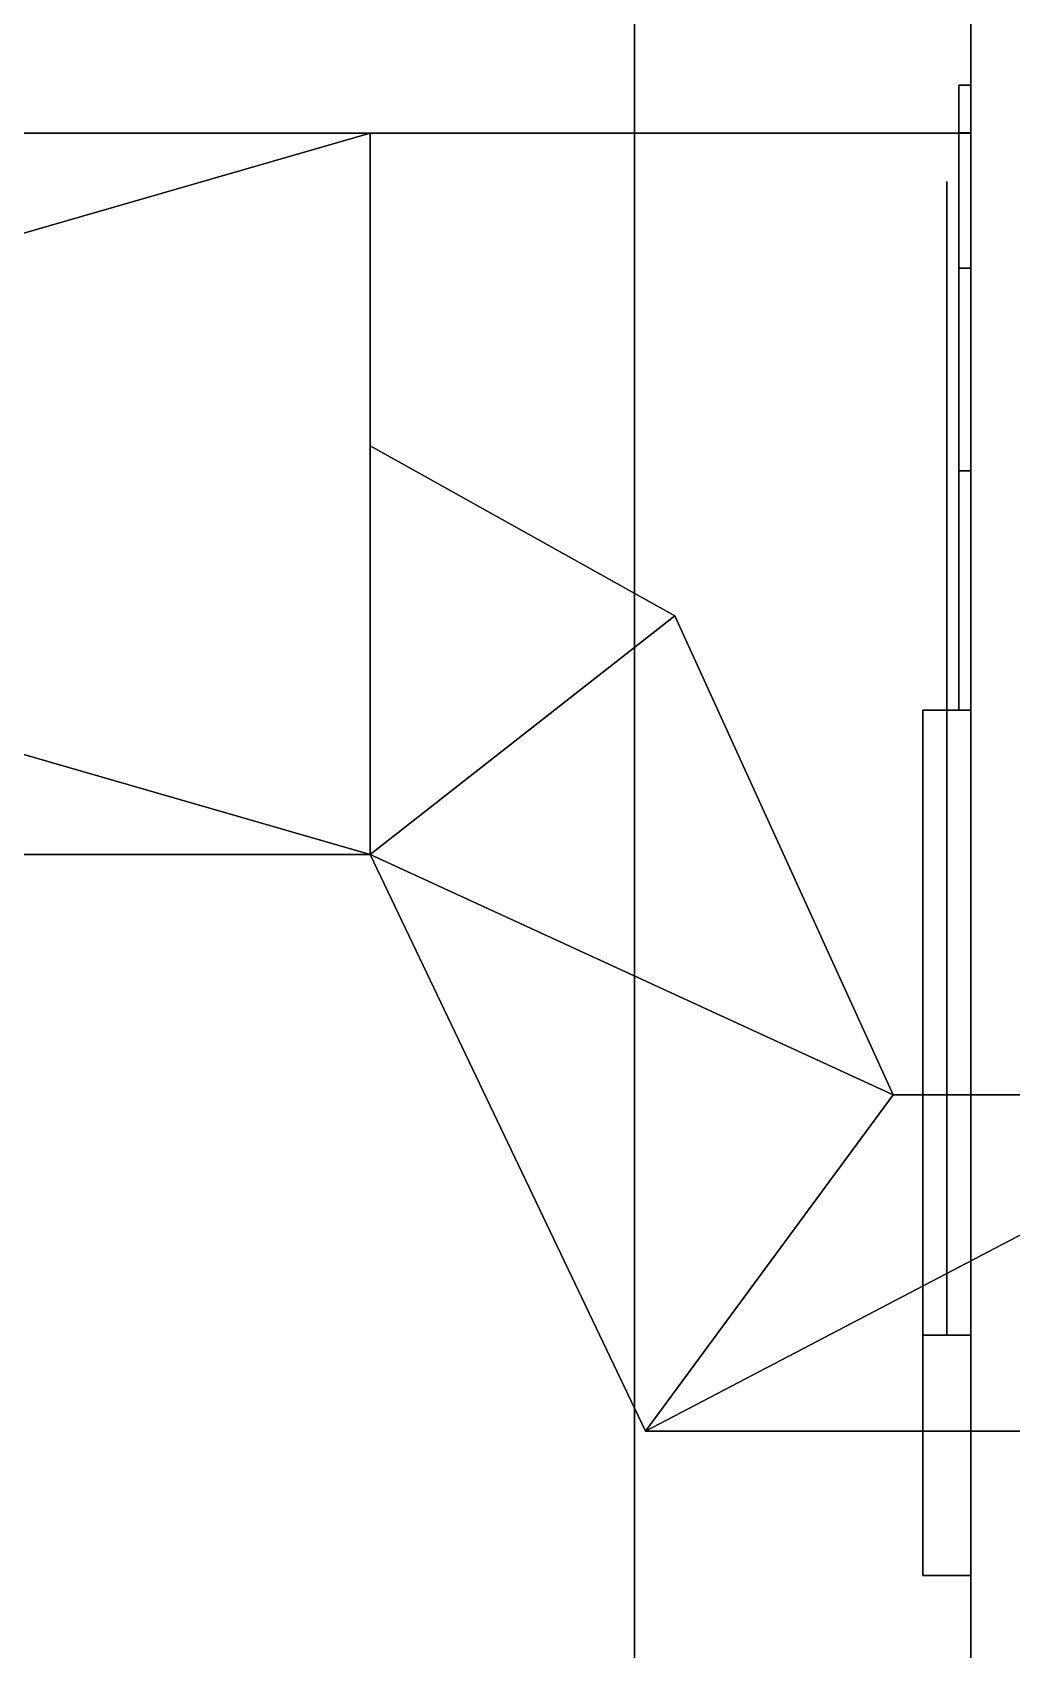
# Model space of a CAD drawing. Extents: x -100 to 4856, y -100 to 4830.
# Drawn here: x 550.47 to 570.85, y 2206.46 to 2240.1 of the extents above; entities that cross this region are included whole.
import ezdxf

# ---------------------------------------------------------------- set-up
doc = ezdxf.new("R2010")
doc.units = 0
for name, color, linetype in [('LAYER0', 7, 'CONTINUOUS'), ('LAYER144', 7, 'CONTINUOUS'), ('LAYER148', 7, 'CONTINUOUS'), ('LAYER163', 7, 'CONTINUOUS'), ('LAYER372', 28, 'CONTINUOUS'), ('LAYER373', 253, 'CONTINUOUS'), ('LAYER374', 28, 'CONTINUOUS'), ('LAYER375', 253, 'CONTINUOUS'), ('LAYER376', 28, 'CONTINUOUS'), ('LAYER377', 253, 'CONTINUOUS'), ('LAYER378', 28, 'CONTINUOUS'), ('LAYER379', 253, 'CONTINUOUS'), ('LAYER380', 28, 'CONTINUOUS'), ('LAYER381', 253, 'CONTINUOUS'), ('LAYER382', 9, 'CONTINUOUS'), ('LAYER640', 9, 'CONTINUOUS'), ('LAYER698', 9, 'CONTINUOUS')]:
    doc.layers.add(name, color=color, linetype=linetype)

msp = doc.modelspace()

# ---------------------------------------------------------------- linework, layer by layer
at = {"layer": 'LAYER0', "invisible_edges": 1}
for points in [[(4856, 4830, -5), (-100, -100, -5), (-100, 4830, -5), (4856, 4830, -5)], [(-100, -100, -5), (4856, 4830, -5), (4856, -100, -5), (-100, -100, -5)], [(4856, -100), (-100, 4830), (-100, -100), (4856, -100)], [(-100, 4830), (4856, -100), (4856, 4830), (-100, 4830)]]:
    msp.add_3dface(points, dxfattribs=at)
at = {"layer": 'LAYER144', "invisible_edges": 1}
for points in [[(20, 2238), (570, 2256), (570, 2238), (20, 2238)], [(570, 2256), (20, 2238), (20, 2256), (570, 2256)], [(20, 2256, 2540), (570, 2238, 2540), (570, 2256, 2540), (20, 2256, 2540)], [(570, 2238, 2540), (20, 2256, 2540), (20, 2238, 2540), (570, 2238, 2540)], [(570, 2238, 2540), (570, 2256), (570, 2256, 2540), (570, 2238, 2540)], [(570, 2256), (570, 2238, 2540), (570, 2238), (570, 2256)], [(570, 2238, 2540), (20, 2238), (570, 2238), (570, 2238, 2540)], [(20, 2238), (570, 2238, 2540), (20, 2238, 2540), (20, 2238)]]:
    msp.add_3dface(points, dxfattribs=at)
at = {"layer": 'LAYER148', "invisible_edges": 1}
for points in [[(20, 2238, 80), (570, 1458, 80), (20, 1458, 80), (20, 2238, 80)], [(570, 1458, 80), (20, 2238, 80), (570, 2238, 80), (570, 1458, 80)], [(20, 2238, 80), (570, 2238, 98), (570, 2238, 80), (20, 2238, 80)], [(570, 2238, 98), (20, 2238, 80), (20, 2238, 98), (570, 2238, 98)], [(570, 2238, 98), (20, 1458, 98), (570, 1458, 98), (570, 2238, 98)], [(20, 1458, 98), (570, 2238, 98), (20, 2238, 98), (20, 1458, 98)], [(570, 2238, 98), (570, 1458, 80), (570, 2238, 80), (570, 2238, 98)], [(570, 1458, 80), (570, 2238, 98), (570, 1458, 98), (570, 1458, 80)]]:
    msp.add_3dface(points, dxfattribs=at)
at = {"layer": 'LAYER163', "invisible_edges": 1}
for points in [[(20, 1458, 2539), (570, 2238, 2539), (20, 2238, 2539), (20, 1458, 2539)], [(570, 2238, 2539), (20, 1458, 2539), (570, 1458, 2539), (570, 2238, 2539)], [(20, 2238, 2521), (570, 2238, 2539), (570, 2238, 2521), (20, 2238, 2521)], [(570, 2238, 2539), (20, 2238, 2521), (20, 2238, 2539), (570, 2238, 2539)], [(570, 1458, 2521), (20, 2238, 2521), (570, 2238, 2521), (570, 1458, 2521)], [(20, 2238, 2521), (570, 1458, 2521), (20, 1458, 2521), (20, 2238, 2521)], [(570, 1458, 2521), (570, 2238, 2539), (570, 1458, 2539), (570, 1458, 2521)], [(570, 2238, 2539), (570, 1458, 2521), (570, 2238, 2521), (570, 2238, 2539)]]:
    msp.add_3dface(points, dxfattribs=at)
at = {"layer": 'LAYER372'}
for points, invisible_edges in [([(569.75, 2238.01, 178.0251), (569.75, 2239, 183), (569.75, 2237, 183), (569.75, 2237, 177.5)], 10), ([(569.75, 2239, 183), (569.75, 2238.01, 187.9749), (569.75, 2237, 188.5), (569.75, 2237, 183)], 10), ([(569.75, 2235.192, 173.8076), (569.75, 2238.01, 178.0251), (569.75, 2237, 177.5), (569.75, 2233.5, 177.5)], 10), ([(569.75, 2238.01, 187.9749), (569.75, 2235.192, 192.1924), (569.75, 2233.5, 188.5), (569.75, 2237, 188.5)], 10), ([(569.5, 2237, 188.5), (569.5, 2237, 177.5), (569.5, 2230, 177.5), (569.5, 2230.209, 188.3167)], 4), ([(569.75, 2230.975, 170.9896), (569.75, 2235.192, 173.8076), (569.75, 2233.5, 177.5), (569.75, 2230, 177.5)], 10), ([(569.75, 2235.192, 192.1924), (569.75, 2230.975, 195.0104), (569.75, 2230, 188.5), (569.75, 2233.5, 188.5)], 10), ([(569.75, 2226, 170), (569.75, 2230.975, 170.9896), (569.75, 2230, 177.5), (569.75, 2226, 174)], 2), ([(569.75, 2230.975, 195.0104), (569.75, 2226, 196), (569.75, 2226, 192), (569.75, 2230, 188.5)], 8), ([(569.5, 2230.209, 188.3167), (569.5, 2230, 177.5), (569.5, 2226, 174), (569.5, 2226, 192)], 5), ([(569, 2208, 162), (569, 2213, 174), (569, 2226, 174), (569, 2226, 162)], 1), ([(569, 2208, 204), (569, 2213, 192), (569, 2226, 192), (569, 2226, 204)], 1), ([(569.5, 2226, 192), (569.5, 2226, 174), (569.5, 2213, 174), (569.5, 2213, 192)], 1), ([(569, 2208, 204), (569, 2208, 162), (569, 2213, 174), (569, 2213, 192)], 10)]:
    msp.add_3dface(points, dxfattribs=dict(at, invisible_edges=invisible_edges))
for points in [[(569, 2208, 162), (569, 2226, 162), (569, 2226, 162), (569, 2208, 162)], [(569, 2208, 204), (569, 2226, 204), (569, 2226, 204), (569, 2208, 204)], [(569, 2213, 174), (570, 2213, 174), (570, 2226, 174), (569, 2226, 174)], [(569, 2226, 174), (570, 2226, 174), (570, 2226, 162), (569, 2226, 162)], [(569, 2226, 162), (570, 2226, 162), (570, 2208, 162), (569, 2208, 162)], [(569, 2213, 192), (570, 2213, 192), (570, 2226, 192), (569, 2226, 192)], [(569, 2226, 192), (570, 2226, 192), (570, 2226, 204), (569, 2226, 204)], [(569, 2226, 204), (570, 2226, 204), (570, 2208, 204), (569, 2208, 204)], [(570, 2226, 174), (570, 2226, 162), (570, 2226, 174)], [(570, 2226, 192), (570, 2226, 204), (570, 2226, 192)], [(570, 2208, 162), (570, 2226, 162), (570, 2226, 204), (570, 2208, 204)], [(569, 2213, 174), (570, 2213, 174), (570, 2213, 192), (569, 2213, 192)], [(570, 2213, 174), (570, 2213, 192), (570, 2213, 174)], [(569, 2208, 204), (570, 2208, 204), (569, 2208, 204)], [(570, 2208, 162), (570, 2208, 204), (569, 2208, 204), (569, 2208, 162)]]:
    msp.add_3dface(points, dxfattribs=at)
at = {"layer": 'LAYER373'}
for points in [[(557.5, 2238, 176.2174), (557.5, 2223, 176.2174), (505.5, 2238, 176.2174), (557.5, 2238, 176.2174)], [(505.5, 2238, 176.2174), (557.5, 2223, 176.2174), (505.5, 2223, 176.2174), (505.5, 2238, 176.2174)], [(505.5, 2238, 189.7826), (505.5, 2223, 189.7826), (557.5, 2238, 189.7826), (505.5, 2238, 189.7826)], [(557.5, 2238, 189.7826), (505.5, 2223, 189.7826), (557.5, 2223, 189.7826), (557.5, 2238, 189.7826)], [(557.5, 2223, 189.7826), (563.84, 2227.96, 189.7826), (557.5, 2231.5, 189.7826), (557.5, 2223, 189.7826)], [(563.84, 2227.96, 176.2174), (557.5, 2223, 176.2174), (557.5, 2231.5, 176.2174), (563.84, 2227.96, 176.2174)], [(563.84, 2227.96, 189.7826), (557.5, 2223, 189.7826), (568.38, 2218, 189.7826), (563.84, 2227.96, 189.7826)], [(557.5, 2223, 176.2174), (563.84, 2227.96, 176.2174), (568.38, 2218, 176.2174), (557.5, 2223, 176.2174)], [(557.5, 2223, 176.2174), (557.5, 2223, 189.7826), (505.5, 2223, 176.2174), (557.5, 2223, 176.2174)], [(505.5, 2223, 176.2174), (557.5, 2223, 189.7826), (505.5, 2223, 189.7826), (505.5, 2223, 176.2174)], [(568.38, 2218, 189.7826), (557.5, 2223, 189.7826), (563.23, 2211, 189.7826), (568.38, 2218, 189.7826)], [(563.23, 2211, 176.2174), (563.23, 2211, 189.7826), (557.5, 2223, 176.2174), (563.23, 2211, 176.2174)], [(557.5, 2223, 176.2174), (563.23, 2211, 189.7826), (557.5, 2223, 189.7826), (557.5, 2223, 176.2174)], [(557.5, 2223, 176.2174), (568.38, 2218, 176.2174), (563.23, 2211, 176.2174), (557.5, 2223, 176.2174)], [(563.23, 2211, 189.7826), (577.6, 2211, 189.7826), (576.6, 2218, 189.7826), (563.23, 2211, 189.7826)], [(563.23, 2211, 189.7826), (576.6, 2218, 189.7826), (568.38, 2218, 189.7826), (563.23, 2211, 189.7826)], [(577.6, 2211, 176.2174), (563.23, 2211, 176.2174), (576.6, 2218, 176.2174), (577.6, 2211, 176.2174)], [(576.6, 2218, 176.2174), (563.23, 2211, 176.2174), (568.38, 2218, 176.2174), (576.6, 2218, 176.2174)], [(563.23, 2211, 189.7826), (563.23, 2211, 176.2174), (577.6, 2211, 176.2174), (563.23, 2211, 189.7826)], [(563.23, 2211, 189.7826), (577.6, 2211, 176.2174), (577.6, 2211, 189.7826), (563.23, 2211, 189.7826)]]:
    msp.add_3dface(points, dxfattribs=at)
at = {"layer": 'LAYER374'}
for points, invisible_edges in [([(569.75, 2238.01, 741.5251), (569.75, 2239, 746.5), (569.75, 2237, 746.5), (569.75, 2237, 741)], 10), ([(569.75, 2239, 746.5), (569.75, 2238.01, 751.4749), (569.75, 2237, 752), (569.75, 2237, 746.5)], 10), ([(569.75, 2235.192, 737.3076), (569.75, 2238.01, 741.5251), (569.75, 2237, 741), (569.75, 2233.5, 741)], 10), ([(569.75, 2238.01, 751.4749), (569.75, 2235.192, 755.6924), (569.75, 2233.5, 752), (569.75, 2237, 752)], 10), ([(569.5, 2237, 752), (569.5, 2237, 741), (569.5, 2230, 741), (569.5, 2230.209, 751.8167)], 4), ([(569.75, 2230.975, 734.4896), (569.75, 2235.192, 737.3076), (569.75, 2233.5, 741), (569.75, 2230, 741)], 10), ([(569.75, 2235.192, 755.6924), (569.75, 2230.975, 758.5104), (569.75, 2230, 752), (569.75, 2233.5, 752)], 10), ([(569.75, 2226, 733.5), (569.75, 2230.975, 734.4896), (569.75, 2230, 741), (569.75, 2226, 737.5)], 2), ([(569.75, 2230.975, 758.5104), (569.75, 2226, 759.5), (569.75, 2226, 755.5), (569.75, 2230, 752)], 8), ([(569.5, 2230.209, 751.8167), (569.5, 2230, 741), (569.5, 2226, 737.5), (569.5, 2226, 755.5)], 5), ([(569, 2208, 725.5), (569, 2213, 737.5), (569, 2226, 737.5), (569, 2226, 725.5)], 1), ([(569, 2208, 767.5), (569, 2213, 755.5), (569, 2226, 755.5), (569, 2226, 767.5)], 1), ([(569.5, 2226, 755.5), (569.5, 2226, 737.5), (569.5, 2213, 737.5), (569.5, 2213, 755.5)], 1), ([(569, 2208, 767.5), (569, 2208, 725.5), (569, 2213, 737.5), (569, 2213, 755.5)], 10)]:
    msp.add_3dface(points, dxfattribs=dict(at, invisible_edges=invisible_edges))
for points in [[(569, 2208, 725.5), (569, 2226, 725.5), (569, 2226, 725.5), (569, 2208, 725.5)], [(569, 2208, 767.5), (569, 2226, 767.5), (569, 2226, 767.5), (569, 2208, 767.5)], [(569, 2213, 737.5), (570, 2213, 737.5), (570, 2226, 737.5), (569, 2226, 737.5)], [(569, 2226, 737.5), (570, 2226, 737.5), (570, 2226, 725.5), (569, 2226, 725.5)], [(569, 2226, 725.5), (570, 2226, 725.5), (570, 2208, 725.5), (569, 2208, 725.5)], [(569, 2213, 755.5), (570, 2213, 755.5), (570, 2226, 755.5), (569, 2226, 755.5)], [(569, 2226, 755.5), (570, 2226, 755.5), (570, 2226, 767.5), (569, 2226, 767.5)], [(569, 2226, 767.5), (570, 2226, 767.5), (570, 2208, 767.5), (569, 2208, 767.5)], [(570, 2226, 737.5), (570, 2226, 725.5), (570, 2226, 737.5)], [(570, 2226, 755.5), (570, 2226, 767.5), (570, 2226, 755.5)], [(570, 2208, 725.5), (570, 2226, 725.5), (570, 2226, 767.5), (570, 2208, 767.5)], [(569, 2213, 737.5), (570, 2213, 737.5), (570, 2213, 755.5), (569, 2213, 755.5)], [(570, 2213, 737.5), (570, 2213, 755.5), (570, 2213, 737.5)], [(569, 2208, 767.5), (570, 2208, 767.5), (569, 2208, 767.5)], [(570, 2208, 725.5), (570, 2208, 767.5), (569, 2208, 767.5), (569, 2208, 725.5)]]:
    msp.add_3dface(points, dxfattribs=at)
at = {"layer": 'LAYER375'}
for points in [[(557.5, 2238, 739.7174), (557.5, 2223, 739.7174), (505.5, 2238, 739.7174), (557.5, 2238, 739.7174)], [(505.5, 2238, 739.7174), (557.5, 2223, 739.7174), (505.5, 2223, 739.7174), (505.5, 2238, 739.7174)], [(505.5, 2238, 753.2826), (505.5, 2223, 753.2826), (557.5, 2238, 753.2826), (505.5, 2238, 753.2826)], [(557.5, 2238, 753.2826), (505.5, 2223, 753.2826), (557.5, 2223, 753.2826), (557.5, 2238, 753.2826)], [(557.5, 2223, 753.2826), (563.84, 2227.96, 753.2826), (557.5, 2231.5, 753.2826), (557.5, 2223, 753.2826)], [(563.84, 2227.96, 739.7174), (557.5, 2223, 739.7174), (557.5, 2231.5, 739.7174), (563.84, 2227.96, 739.7174)], [(563.84, 2227.96, 753.2826), (557.5, 2223, 753.2826), (568.38, 2218, 753.2826), (563.84, 2227.96, 753.2826)], [(557.5, 2223, 739.7174), (563.84, 2227.96, 739.7174), (568.38, 2218, 739.7174), (557.5, 2223, 739.7174)], [(557.5, 2223, 739.7174), (557.5, 2223, 753.2826), (505.5, 2223, 739.7174), (557.5, 2223, 739.7174)], [(505.5, 2223, 739.7174), (557.5, 2223, 753.2826), (505.5, 2223, 753.2826), (505.5, 2223, 739.7174)], [(568.38, 2218, 753.2826), (557.5, 2223, 753.2826), (563.23, 2211, 753.2826), (568.38, 2218, 753.2826)], [(563.23, 2211, 739.7174), (563.23, 2211, 753.2826), (557.5, 2223, 739.7174), (563.23, 2211, 739.7174)], [(557.5, 2223, 739.7174), (563.23, 2211, 753.2826), (557.5, 2223, 753.2826), (557.5, 2223, 739.7174)], [(557.5, 2223, 739.7174), (568.38, 2218, 739.7174), (563.23, 2211, 739.7174), (557.5, 2223, 739.7174)], [(563.23, 2211, 753.2826), (577.6, 2211, 753.2826), (576.6, 2218, 753.2826), (563.23, 2211, 753.2826)], [(563.23, 2211, 753.2826), (576.6, 2218, 753.2826), (568.38, 2218, 753.2826), (563.23, 2211, 753.2826)], [(577.6, 2211, 739.7174), (563.23, 2211, 739.7174), (576.6, 2218, 739.7174), (577.6, 2211, 739.7174)], [(576.6, 2218, 739.7174), (563.23, 2211, 739.7174), (568.38, 2218, 739.7174), (576.6, 2218, 739.7174)], [(563.23, 2211, 753.2826), (563.23, 2211, 739.7174), (577.6, 2211, 739.7174), (563.23, 2211, 753.2826)], [(563.23, 2211, 753.2826), (577.6, 2211, 739.7174), (577.6, 2211, 753.2826), (563.23, 2211, 753.2826)]]:
    msp.add_3dface(points, dxfattribs=at)
at = {"layer": 'LAYER376'}
for points, invisible_edges in [([(569.75, 2238.01, 1305.025), (569.75, 2239, 1310), (569.75, 2237, 1310), (569.75, 2237, 1304.5)], 10), ([(569.75, 2239, 1310), (569.75, 2238.01, 1314.975), (569.75, 2237, 1315.5), (569.75, 2237, 1310)], 10), ([(569.75, 2235.192, 1300.808), (569.75, 2238.01, 1305.025), (569.75, 2237, 1304.5), (569.75, 2233.5, 1304.5)], 10), ([(569.75, 2238.01, 1314.975), (569.75, 2235.192, 1319.192), (569.75, 2233.5, 1315.5), (569.75, 2237, 1315.5)], 10), ([(569.5, 2237, 1315.5), (569.5, 2237, 1304.5), (569.5, 2230, 1304.5), (569.5, 2230.209, 1315.317)], 4), ([(569.75, 2230.975, 1297.99), (569.75, 2235.192, 1300.808), (569.75, 2233.5, 1304.5), (569.75, 2230, 1304.5)], 10), ([(569.75, 2235.192, 1319.192), (569.75, 2230.975, 1322.01), (569.75, 2230, 1315.5), (569.75, 2233.5, 1315.5)], 10), ([(569.75, 2226, 1297), (569.75, 2230.975, 1297.99), (569.75, 2230, 1304.5), (569.75, 2226, 1301)], 2), ([(569.75, 2230.975, 1322.01), (569.75, 2226, 1323), (569.75, 2226, 1319), (569.75, 2230, 1315.5)], 8), ([(569.5, 2230.209, 1315.317), (569.5, 2230, 1304.5), (569.5, 2226, 1301), (569.5, 2226, 1319)], 5), ([(569, 2208, 1289), (569, 2213, 1301), (569, 2226, 1301), (569, 2226, 1289)], 1), ([(569, 2208, 1331), (569, 2213, 1319), (569, 2226, 1319), (569, 2226, 1331)], 1), ([(569.5, 2226, 1319), (569.5, 2226, 1301), (569.5, 2213, 1301), (569.5, 2213, 1319)], 1), ([(569, 2208, 1331), (569, 2208, 1289), (569, 2213, 1301), (569, 2213, 1319)], 10)]:
    msp.add_3dface(points, dxfattribs=dict(at, invisible_edges=invisible_edges))
for points in [[(569, 2208, 1289), (569, 2226, 1289), (569, 2226, 1289), (569, 2208, 1289)], [(569, 2208, 1331), (569, 2226, 1331), (569, 2226, 1331), (569, 2208, 1331)], [(569, 2213, 1301), (570, 2213, 1301), (570, 2226, 1301), (569, 2226, 1301)], [(569, 2226, 1301), (570, 2226, 1301), (570, 2226, 1289), (569, 2226, 1289)], [(569, 2226, 1289), (570, 2226, 1289), (570, 2208, 1289), (569, 2208, 1289)], [(569, 2213, 1319), (570, 2213, 1319), (570, 2226, 1319), (569, 2226, 1319)], [(569, 2226, 1319), (570, 2226, 1319), (570, 2226, 1331), (569, 2226, 1331)], [(569, 2226, 1331), (570, 2226, 1331), (570, 2208, 1331), (569, 2208, 1331)], [(570, 2226, 1301), (570, 2226, 1289), (570, 2226, 1301)], [(570, 2226, 1319), (570, 2226, 1331), (570, 2226, 1319)], [(570, 2208, 1289), (570, 2226, 1289), (570, 2226, 1331), (570, 2208, 1331)], [(569, 2213, 1301), (570, 2213, 1301), (570, 2213, 1319), (569, 2213, 1319)], [(570, 2213, 1301), (570, 2213, 1319), (570, 2213, 1301)], [(569, 2208, 1331), (570, 2208, 1331), (569, 2208, 1331)], [(570, 2208, 1289), (570, 2208, 1331), (569, 2208, 1331), (569, 2208, 1289)]]:
    msp.add_3dface(points, dxfattribs=at)
at = {"layer": 'LAYER377'}
for points in [[(557.5, 2238, 1303.217), (557.5, 2223, 1303.217), (505.5, 2238, 1303.217), (557.5, 2238, 1303.217)], [(505.5, 2238, 1303.217), (557.5, 2223, 1303.217), (505.5, 2223, 1303.217), (505.5, 2238, 1303.217)], [(505.5, 2238, 1316.783), (505.5, 2223, 1316.783), (557.5, 2238, 1316.783), (505.5, 2238, 1316.783)], [(557.5, 2238, 1316.783), (505.5, 2223, 1316.783), (557.5, 2223, 1316.783), (557.5, 2238, 1316.783)], [(557.5, 2223, 1316.783), (563.84, 2227.96, 1316.783), (557.5, 2231.5, 1316.783), (557.5, 2223, 1316.783)], [(563.84, 2227.96, 1303.217), (557.5, 2223, 1303.217), (557.5, 2231.5, 1303.217), (563.84, 2227.96, 1303.217)], [(563.84, 2227.96, 1316.783), (557.5, 2223, 1316.783), (568.38, 2218, 1316.783), (563.84, 2227.96, 1316.783)], [(557.5, 2223, 1303.217), (563.84, 2227.96, 1303.217), (568.38, 2218, 1303.217), (557.5, 2223, 1303.217)], [(557.5, 2223, 1303.217), (557.5, 2223, 1316.783), (505.5, 2223, 1303.217), (557.5, 2223, 1303.217)], [(505.5, 2223, 1303.217), (557.5, 2223, 1316.783), (505.5, 2223, 1316.783), (505.5, 2223, 1303.217)], [(568.38, 2218, 1316.783), (557.5, 2223, 1316.783), (563.23, 2211, 1316.783), (568.38, 2218, 1316.783)], [(563.23, 2211, 1303.217), (563.23, 2211, 1316.783), (557.5, 2223, 1303.217), (563.23, 2211, 1303.217)], [(557.5, 2223, 1303.217), (563.23, 2211, 1316.783), (557.5, 2223, 1316.783), (557.5, 2223, 1303.217)], [(557.5, 2223, 1303.217), (568.38, 2218, 1303.217), (563.23, 2211, 1303.217), (557.5, 2223, 1303.217)], [(563.23, 2211, 1316.783), (577.6, 2211, 1316.783), (576.6, 2218, 1316.783), (563.23, 2211, 1316.783)], [(563.23, 2211, 1316.783), (576.6, 2218, 1316.783), (568.38, 2218, 1316.783), (563.23, 2211, 1316.783)], [(577.6, 2211, 1303.217), (563.23, 2211, 1303.217), (576.6, 2218, 1303.217), (577.6, 2211, 1303.217)], [(576.6, 2218, 1303.217), (563.23, 2211, 1303.217), (568.38, 2218, 1303.217), (576.6, 2218, 1303.217)], [(563.23, 2211, 1316.783), (563.23, 2211, 1303.217), (577.6, 2211, 1303.217), (563.23, 2211, 1316.783)], [(563.23, 2211, 1316.783), (577.6, 2211, 1303.217), (577.6, 2211, 1316.783), (563.23, 2211, 1316.783)]]:
    msp.add_3dface(points, dxfattribs=at)
at = {"layer": 'LAYER378'}
for points, invisible_edges in [([(569.75, 2238.01, 1868.525), (569.75, 2239, 1873.5), (569.75, 2237, 1873.5), (569.75, 2237, 1868)], 10), ([(569.75, 2239, 1873.5), (569.75, 2238.01, 1878.475), (569.75, 2237, 1879), (569.75, 2237, 1873.5)], 10), ([(569.75, 2235.192, 1864.308), (569.75, 2238.01, 1868.525), (569.75, 2237, 1868), (569.75, 2233.5, 1868)], 10), ([(569.75, 2238.01, 1878.475), (569.75, 2235.192, 1882.692), (569.75, 2233.5, 1879), (569.75, 2237, 1879)], 10), ([(569.5, 2237, 1879), (569.5, 2237, 1868), (569.5, 2230, 1868), (569.5, 2230.209, 1878.817)], 4), ([(569.75, 2230.975, 1861.49), (569.75, 2235.192, 1864.308), (569.75, 2233.5, 1868), (569.75, 2230, 1868)], 10), ([(569.75, 2235.192, 1882.692), (569.75, 2230.975, 1885.51), (569.75, 2230, 1879), (569.75, 2233.5, 1879)], 10), ([(569.75, 2226, 1860.5), (569.75, 2230.975, 1861.49), (569.75, 2230, 1868), (569.75, 2226, 1864.5)], 2), ([(569.75, 2230.975, 1885.51), (569.75, 2226, 1886.5), (569.75, 2226, 1882.5), (569.75, 2230, 1879)], 8), ([(569.5, 2230.209, 1878.817), (569.5, 2230, 1868), (569.5, 2226, 1864.5), (569.5, 2226, 1882.5)], 5), ([(569, 2208, 1852.5), (569, 2213, 1864.5), (569, 2226, 1864.5), (569, 2226, 1852.5)], 1), ([(569, 2208, 1894.5), (569, 2213, 1882.5), (569, 2226, 1882.5), (569, 2226, 1894.5)], 1), ([(569.5, 2226, 1882.5), (569.5, 2226, 1864.5), (569.5, 2213, 1864.5), (569.5, 2213, 1882.5)], 1), ([(569, 2208, 1894.5), (569, 2208, 1852.5), (569, 2213, 1864.5), (569, 2213, 1882.5)], 10)]:
    msp.add_3dface(points, dxfattribs=dict(at, invisible_edges=invisible_edges))
for points in [[(569, 2208, 1852.5), (569, 2226, 1852.5), (569, 2226, 1852.5), (569, 2208, 1852.5)], [(569, 2208, 1894.5), (569, 2226, 1894.5), (569, 2226, 1894.5), (569, 2208, 1894.5)], [(569, 2213, 1864.5), (570, 2213, 1864.5), (570, 2226, 1864.5), (569, 2226, 1864.5)], [(569, 2226, 1864.5), (570, 2226, 1864.5), (570, 2226, 1852.5), (569, 2226, 1852.5)], [(569, 2226, 1852.5), (570, 2226, 1852.5), (570, 2208, 1852.5), (569, 2208, 1852.5)], [(569, 2213, 1882.5), (570, 2213, 1882.5), (570, 2226, 1882.5), (569, 2226, 1882.5)], [(569, 2226, 1882.5), (570, 2226, 1882.5), (570, 2226, 1894.5), (569, 2226, 1894.5)], [(569, 2226, 1894.5), (570, 2226, 1894.5), (570, 2208, 1894.5), (569, 2208, 1894.5)], [(570, 2226, 1864.5), (570, 2226, 1852.5), (570, 2226, 1864.5)], [(570, 2226, 1882.5), (570, 2226, 1894.5), (570, 2226, 1882.5)], [(570, 2208, 1852.5), (570, 2226, 1852.5), (570, 2226, 1894.5), (570, 2208, 1894.5)], [(569, 2213, 1864.5), (570, 2213, 1864.5), (570, 2213, 1882.5), (569, 2213, 1882.5)], [(570, 2213, 1864.5), (570, 2213, 1882.5), (570, 2213, 1864.5)], [(569, 2208, 1894.5), (570, 2208, 1894.5), (569, 2208, 1894.5)], [(570, 2208, 1852.5), (570, 2208, 1894.5), (569, 2208, 1894.5), (569, 2208, 1852.5)]]:
    msp.add_3dface(points, dxfattribs=at)
at = {"layer": 'LAYER379'}
for points in [[(557.5, 2238, 1866.717), (557.5, 2223, 1866.717), (505.5, 2238, 1866.717), (557.5, 2238, 1866.717)], [(505.5, 2238, 1866.717), (557.5, 2223, 1866.717), (505.5, 2223, 1866.717), (505.5, 2238, 1866.717)], [(505.5, 2238, 1880.283), (505.5, 2223, 1880.283), (557.5, 2238, 1880.283), (505.5, 2238, 1880.283)], [(557.5, 2238, 1880.283), (505.5, 2223, 1880.283), (557.5, 2223, 1880.283), (557.5, 2238, 1880.283)], [(557.5, 2223, 1880.283), (563.84, 2227.96, 1880.283), (557.5, 2231.5, 1880.283), (557.5, 2223, 1880.283)], [(563.84, 2227.96, 1866.717), (557.5, 2223, 1866.717), (557.5, 2231.5, 1866.717), (563.84, 2227.96, 1866.717)], [(563.84, 2227.96, 1880.283), (557.5, 2223, 1880.283), (568.38, 2218, 1880.283), (563.84, 2227.96, 1880.283)], [(557.5, 2223, 1866.717), (563.84, 2227.96, 1866.717), (568.38, 2218, 1866.717), (557.5, 2223, 1866.717)], [(557.5, 2223, 1866.717), (557.5, 2223, 1880.283), (505.5, 2223, 1866.717), (557.5, 2223, 1866.717)], [(505.5, 2223, 1866.717), (557.5, 2223, 1880.283), (505.5, 2223, 1880.283), (505.5, 2223, 1866.717)], [(568.38, 2218, 1880.283), (557.5, 2223, 1880.283), (563.23, 2211, 1880.283), (568.38, 2218, 1880.283)], [(563.23, 2211, 1866.717), (563.23, 2211, 1880.283), (557.5, 2223, 1866.717), (563.23, 2211, 1866.717)], [(557.5, 2223, 1866.717), (563.23, 2211, 1880.283), (557.5, 2223, 1880.283), (557.5, 2223, 1866.717)], [(557.5, 2223, 1866.717), (568.38, 2218, 1866.717), (563.23, 2211, 1866.717), (557.5, 2223, 1866.717)], [(563.23, 2211, 1880.283), (577.6, 2211, 1880.283), (576.6, 2218, 1880.283), (563.23, 2211, 1880.283)], [(563.23, 2211, 1880.283), (576.6, 2218, 1880.283), (568.38, 2218, 1880.283), (563.23, 2211, 1880.283)], [(577.6, 2211, 1866.717), (563.23, 2211, 1866.717), (576.6, 2218, 1866.717), (577.6, 2211, 1866.717)], [(576.6, 2218, 1866.717), (563.23, 2211, 1866.717), (568.38, 2218, 1866.717), (576.6, 2218, 1866.717)], [(563.23, 2211, 1880.283), (563.23, 2211, 1866.717), (577.6, 2211, 1866.717), (563.23, 2211, 1880.283)], [(563.23, 2211, 1880.283), (577.6, 2211, 1866.717), (577.6, 2211, 1880.283), (563.23, 2211, 1880.283)]]:
    msp.add_3dface(points, dxfattribs=at)
at = {"layer": 'LAYER380'}
for points, invisible_edges in [([(569.75, 2238.01, 2432.025), (569.75, 2239, 2437), (569.75, 2237, 2437), (569.75, 2237, 2431.5)], 10), ([(569.75, 2239, 2437), (569.75, 2238.01, 2441.975), (569.75, 2237, 2442.5), (569.75, 2237, 2437)], 10), ([(569.75, 2235.192, 2427.808), (569.75, 2238.01, 2432.025), (569.75, 2237, 2431.5), (569.75, 2233.5, 2431.5)], 10), ([(569.75, 2238.01, 2441.975), (569.75, 2235.192, 2446.192), (569.75, 2233.5, 2442.5), (569.75, 2237, 2442.5)], 10), ([(569.5, 2237, 2442.5), (569.5, 2237, 2431.5), (569.5, 2230, 2431.5), (569.5, 2230.209, 2442.317)], 4), ([(569.75, 2230.975, 2424.99), (569.75, 2235.192, 2427.808), (569.75, 2233.5, 2431.5), (569.75, 2230, 2431.5)], 10), ([(569.75, 2235.192, 2446.192), (569.75, 2230.975, 2449.01), (569.75, 2230, 2442.5), (569.75, 2233.5, 2442.5)], 10), ([(569.75, 2226, 2424), (569.75, 2230.975, 2424.99), (569.75, 2230, 2431.5), (569.75, 2226, 2428)], 2), ([(569.75, 2230.975, 2449.01), (569.75, 2226, 2450), (569.75, 2226, 2446), (569.75, 2230, 2442.5)], 8), ([(569.5, 2230.209, 2442.317), (569.5, 2230, 2431.5), (569.5, 2226, 2428), (569.5, 2226, 2446)], 5), ([(569, 2208, 2416), (569, 2213, 2428), (569, 2226, 2428), (569, 2226, 2416)], 1), ([(569, 2208, 2458), (569, 2213, 2446), (569, 2226, 2446), (569, 2226, 2458)], 1), ([(569.5, 2226, 2446), (569.5, 2226, 2428), (569.5, 2213, 2428), (569.5, 2213, 2446)], 1), ([(569, 2208, 2458), (569, 2208, 2416), (569, 2213, 2428), (569, 2213, 2446)], 10)]:
    msp.add_3dface(points, dxfattribs=dict(at, invisible_edges=invisible_edges))
for points in [[(569, 2208, 2416), (569, 2226, 2416), (569, 2226, 2416), (569, 2208, 2416)], [(569, 2208, 2458), (569, 2226, 2458), (569, 2226, 2458), (569, 2208, 2458)], [(569, 2213, 2428), (570, 2213, 2428), (570, 2226, 2428), (569, 2226, 2428)], [(569, 2226, 2428), (570, 2226, 2428), (570, 2226, 2416), (569, 2226, 2416)], [(569, 2226, 2416), (570, 2226, 2416), (570, 2208, 2416), (569, 2208, 2416)], [(569, 2213, 2446), (570, 2213, 2446), (570, 2226, 2446), (569, 2226, 2446)], [(569, 2226, 2446), (570, 2226, 2446), (570, 2226, 2458), (569, 2226, 2458)], [(569, 2226, 2458), (570, 2226, 2458), (570, 2208, 2458), (569, 2208, 2458)], [(570, 2226, 2428), (570, 2226, 2416), (570, 2226, 2428)], [(570, 2226, 2446), (570, 2226, 2458), (570, 2226, 2446)], [(570, 2208, 2416), (570, 2226, 2416), (570, 2226, 2458), (570, 2208, 2458)], [(569, 2213, 2428), (570, 2213, 2428), (570, 2213, 2446), (569, 2213, 2446)], [(570, 2213, 2428), (570, 2213, 2446), (570, 2213, 2428)], [(569, 2208, 2458), (570, 2208, 2458), (569, 2208, 2458)], [(570, 2208, 2416), (570, 2208, 2458), (569, 2208, 2458), (569, 2208, 2416)]]:
    msp.add_3dface(points, dxfattribs=at)
at = {"layer": 'LAYER381'}
for points in [[(557.5, 2238, 2430.217), (557.5, 2223, 2430.217), (505.5, 2238, 2430.217), (557.5, 2238, 2430.217)], [(505.5, 2238, 2430.217), (557.5, 2223, 2430.217), (505.5, 2223, 2430.217), (505.5, 2238, 2430.217)], [(505.5, 2238, 2443.783), (505.5, 2223, 2443.783), (557.5, 2238, 2443.783), (505.5, 2238, 2443.783)], [(557.5, 2238, 2443.783), (505.5, 2223, 2443.783), (557.5, 2223, 2443.783), (557.5, 2238, 2443.783)], [(557.5, 2223, 2443.783), (563.84, 2227.96, 2443.783), (557.5, 2231.5, 2443.783), (557.5, 2223, 2443.783)], [(563.84, 2227.96, 2430.217), (557.5, 2223, 2430.217), (557.5, 2231.5, 2430.217), (563.84, 2227.96, 2430.217)], [(563.84, 2227.96, 2443.783), (557.5, 2223, 2443.783), (568.38, 2218, 2443.783), (563.84, 2227.96, 2443.783)], [(557.5, 2223, 2430.217), (563.84, 2227.96, 2430.217), (568.38, 2218, 2430.217), (557.5, 2223, 2430.217)], [(557.5, 2223, 2430.217), (557.5, 2223, 2443.783), (505.5, 2223, 2430.217), (557.5, 2223, 2430.217)], [(505.5, 2223, 2430.217), (557.5, 2223, 2443.783), (505.5, 2223, 2443.783), (505.5, 2223, 2430.217)], [(568.38, 2218, 2443.783), (557.5, 2223, 2443.783), (563.23, 2211, 2443.783), (568.38, 2218, 2443.783)], [(563.23, 2211, 2430.217), (563.23, 2211, 2443.783), (557.5, 2223, 2430.217), (563.23, 2211, 2430.217)], [(557.5, 2223, 2430.217), (563.23, 2211, 2443.783), (557.5, 2223, 2443.783), (557.5, 2223, 2430.217)], [(557.5, 2223, 2430.217), (568.38, 2218, 2430.217), (563.23, 2211, 2430.217), (557.5, 2223, 2430.217)], [(563.23, 2211, 2443.783), (577.6, 2211, 2443.783), (576.6, 2218, 2443.783), (563.23, 2211, 2443.783)], [(563.23, 2211, 2443.783), (576.6, 2218, 2443.783), (568.38, 2218, 2443.783), (563.23, 2211, 2443.783)], [(577.6, 2211, 2430.217), (563.23, 2211, 2430.217), (576.6, 2218, 2430.217), (577.6, 2211, 2430.217)], [(576.6, 2218, 2430.217), (563.23, 2211, 2430.217), (568.38, 2218, 2430.217), (576.6, 2218, 2430.217)], [(563.23, 2211, 2443.783), (563.23, 2211, 2430.217), (577.6, 2211, 2430.217), (563.23, 2211, 2443.783)], [(563.23, 2211, 2443.783), (577.6, 2211, 2430.217), (577.6, 2211, 2443.783), (563.23, 2211, 2443.783)]]:
    msp.add_3dface(points, dxfattribs=at)
at = {"layer": 'LAYER382', "invisible_edges": 1}
for points in [[(570, 1849.5, 2537), (570, 2245.5, 83), (570, 1849.5, 83), (570, 1849.5, 2537)], [(570, 2245.5, 83), (570, 1849.5, 2537), (570, 2245.5, 2537), (570, 2245.5, 83)], [(588, 1849.5, 83), (570, 2245.5, 83), (588, 2245.5, 83), (588, 1849.5, 83)], [(570, 2245.5, 83), (588, 1849.5, 83), (570, 1849.5, 83), (570, 2245.5, 83)], [(570, 1849.5, 2537), (588, 2245.5, 2537), (570, 2245.5, 2537), (570, 1849.5, 2537)], [(588, 2245.5, 2537), (570, 1849.5, 2537), (588, 1849.5, 2537), (588, 2245.5, 2537)]]:
    msp.add_3dface(points, dxfattribs=at)
at = {"layer": 'LAYER640', "invisible_edges": 1}
for points in [[(563, 3045, 2540), (545, 1440, 2540), (545, 3045, 2540), (563, 3045, 2540)], [(545, 1440, 2540), (563, 3045, 2540), (563, 1440, 2540), (545, 1440, 2540)], [(563, 1440, 2640), (545, 3045, 2640), (545, 1440, 2640), (563, 1440, 2640)], [(545, 3045, 2640), (563, 1440, 2640), (563, 3045, 2640), (545, 3045, 2640)], [(563, 3045, 2540), (563, 1440, 2640), (563, 1440, 2540), (563, 3045, 2540)], [(563, 1440, 2640), (563, 3045, 2540), (563, 3045, 2640), (563, 1440, 2640)]]:
    msp.add_3dface(points, dxfattribs=at)
at = {"layer": 'LAYER698', "invisible_edges": 1}
for points in [[(570, 3043, 80), (570, 1440), (570, 1440, 80), (570, 3043, 80)], [(570, 1440), (570, 3043, 80), (570, 3043), (570, 1440)], [(588, 3043), (570, 1440), (570, 3043), (588, 3043)], [(570, 1440), (588, 3043), (588, 1440), (570, 1440)], [(588, 1440, 80), (570, 3043, 80), (570, 1440, 80), (588, 1440, 80)], [(570, 3043, 80), (588, 1440, 80), (588, 3043, 80), (570, 3043, 80)]]:
    msp.add_3dface(points, dxfattribs=at)

# ---------------------------------------------------------------- meshes
at = {"layer": 'LAYER372'}
mesh = msp.add_polymesh((2, 9), dxfattribs=at)
for k, corner in enumerate([(569.75, 2226, 170), (569.75, 2230.975, 170.9896), (569.75, 2235.192, 173.8076), (569.75, 2238.01, 178.0251), (569.75, 2239, 183), (569.75, 2238.01, 187.9749), (569.75, 2235.192, 192.1924), (569.75, 2230.975, 195.0104), (569.75, 2226, 196), (570, 2226, 170), (570, 2230.975, 170.9896), (570, 2235.192, 173.8076), (570, 2238.01, 178.0251), (570, 2239, 183), (570, 2238.01, 187.9749), (570, 2235.192, 192.1924), (570, 2230.975, 195.0104), (570, 2226, 196)]):
    mesh.set_mesh_vertex(divmod(k, 9), corner)
at = {"layer": 'LAYER374'}
mesh = msp.add_polymesh((2, 9), dxfattribs=at)
for k, corner in enumerate([(569.75, 2226, 733.5), (569.75, 2230.975, 734.4896), (569.75, 2235.192, 737.3076), (569.75, 2238.01, 741.5251), (569.75, 2239, 746.5), (569.75, 2238.01, 751.4749), (569.75, 2235.192, 755.6924), (569.75, 2230.975, 758.5104), (569.75, 2226, 759.5), (570, 2226, 733.5), (570, 2230.975, 734.4896), (570, 2235.192, 737.3076), (570, 2238.01, 741.5251), (570, 2239, 746.5), (570, 2238.01, 751.4749), (570, 2235.192, 755.6924), (570, 2230.975, 758.5104), (570, 2226, 759.5)]):
    mesh.set_mesh_vertex(divmod(k, 9), corner)
at = {"layer": 'LAYER376'}
mesh = msp.add_polymesh((2, 9), dxfattribs=at)
for k, corner in enumerate([(569.75, 2226, 1297), (569.75, 2230.975, 1297.99), (569.75, 2235.192, 1300.808), (569.75, 2238.01, 1305.025), (569.75, 2239, 1310), (569.75, 2238.01, 1314.975), (569.75, 2235.192, 1319.192), (569.75, 2230.975, 1322.01), (569.75, 2226, 1323), (570, 2226, 1297), (570, 2230.975, 1297.99), (570, 2235.192, 1300.808), (570, 2238.01, 1305.025), (570, 2239, 1310), (570, 2238.01, 1314.975), (570, 2235.192, 1319.192), (570, 2230.975, 1322.01), (570, 2226, 1323)]):
    mesh.set_mesh_vertex(divmod(k, 9), corner)
at = {"layer": 'LAYER378'}
mesh = msp.add_polymesh((2, 9), dxfattribs=at)
for k, corner in enumerate([(569.75, 2226, 1860.5), (569.75, 2230.975, 1861.49), (569.75, 2235.192, 1864.308), (569.75, 2238.01, 1868.525), (569.75, 2239, 1873.5), (569.75, 2238.01, 1878.475), (569.75, 2235.192, 1882.692), (569.75, 2230.975, 1885.51), (569.75, 2226, 1886.5), (570, 2226, 1860.5), (570, 2230.975, 1861.49), (570, 2235.192, 1864.308), (570, 2238.01, 1868.525), (570, 2239, 1873.5), (570, 2238.01, 1878.475), (570, 2235.192, 1882.692), (570, 2230.975, 1885.51), (570, 2226, 1886.5)]):
    mesh.set_mesh_vertex(divmod(k, 9), corner)
at = {"layer": 'LAYER380'}
mesh = msp.add_polymesh((2, 9), dxfattribs=at)
for k, corner in enumerate([(569.75, 2226, 2424), (569.75, 2230.975, 2424.99), (569.75, 2235.192, 2427.808), (569.75, 2238.01, 2432.025), (569.75, 2239, 2437), (569.75, 2238.01, 2441.975), (569.75, 2235.192, 2446.192), (569.75, 2230.975, 2449.01), (569.75, 2226, 2450), (570, 2226, 2424), (570, 2230.975, 2424.99), (570, 2235.192, 2427.808), (570, 2238.01, 2432.025), (570, 2239, 2437), (570, 2238.01, 2441.975), (570, 2235.192, 2446.192), (570, 2230.975, 2449.01), (570, 2226, 2450)]):
    mesh.set_mesh_vertex(divmod(k, 9), corner)

doc.saveas('drawing.dxf')
